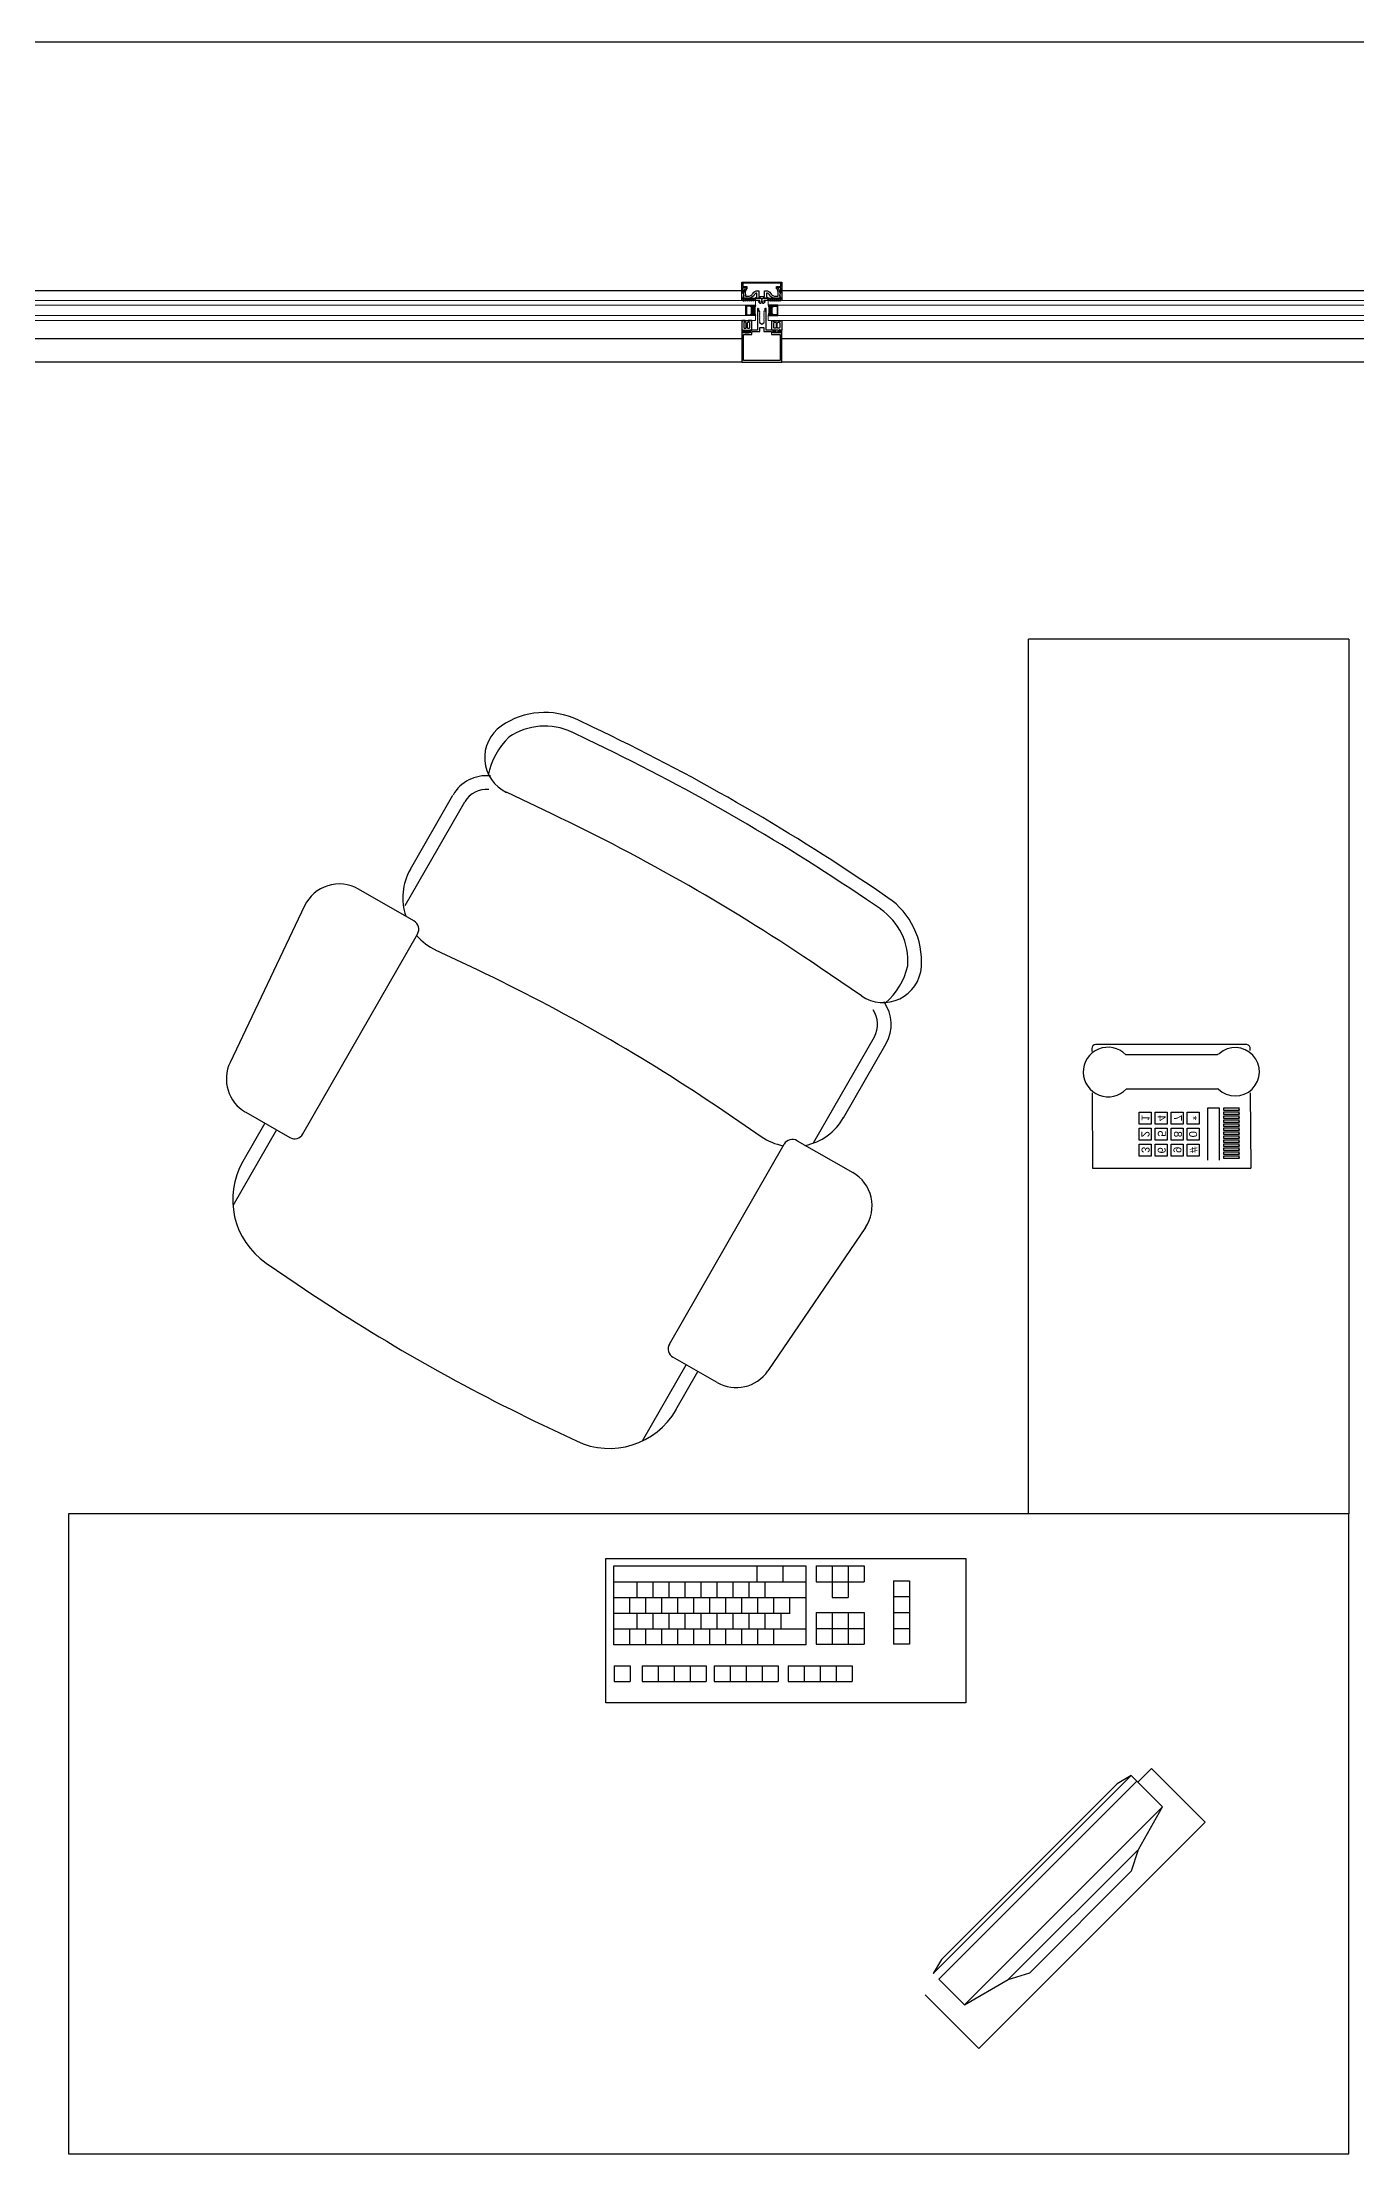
# Model space of a CAD drawing. Header units: centimetres. Extents: x 681015 to 688218, y 3995806 to 4004619.
# Drawn here: x 682836.6 to 683000.9, y 4003183.8 to 4003447.7 of the extents above; entities that cross this region are included whole.
import ezdxf
from ezdxf.enums import TextEntityAlignment as Align

# ---------------------------------------------------------------- set-up
doc = ezdxf.new("R2010")
doc.units = ezdxf.units.CM
doc.header["$LTSCALE"] = 100
doc.header["$MEASUREMENT"] = 0
doc.linetypes.add('DUZ', pattern=[500, 500])
doc.layers.get('0').update_dxf_attribs({"linetype": 'DUZ'})
for name, color, linetype in [('A-TEFRİŞ 2', 35, 'Continuous'), ('ALM', 113, 'Continuous'), ('DUV', 4, 'Continuous'), ('GOR1', 9, 'Continuous'), ('TARAMA', 54, 'Continuous')]:
    doc.layers.add(name, color=color, linetype=linetype)
doc.layers.add('CAM', color=151, linetype='Continuous', lineweight=15)
doc.styles.get("Standard").update_dxf_attribs({"font": 'arial.ttf'})

# ---------------------------------------------------------------- blocks, each defined once
blk = doc.blocks.new('A$C5FE96F92')
at = {"layer": 'TARAMA'}
h = blk.add_hatch(dxfattribs=at)
h.set_pattern_fill('DOTS', color=4, scale=0.2, style=0)
h.set_pattern_definition([(0, (790.05817, 737.7273), (0.15875, 0.3175), [0, -0.3175])])
edge = h.paths.add_edge_path()
edge.add_line((13, 6.1), (10.8, 4))
edge.add_line((10.8, 4), (2.1, 4))
edge.add_line((2.1, 4), (0, 6.1))
edge.add_line((0, 6.1), (0, 0))
edge.add_arc((6.5, -29.7), 30.4, 77.6638, 102.3361, ccw=False)
edge.add_line((13, 0), (13, 6.1))
at = {"layer": 'TARAMA', "color": 0}
blk.add_lwpolyline([(13, 12.1), (6.9, 12.1), (6.9, 11.1), (12, 11.1), (12, 6.5), (10.4, 5), (2.5, 5), (1, 6.5), (1, 11.1), (6.5, 11.1), (6.5, 12.1), (0, 12.1), (0, 6.1), (2.1, 4), (10.8, 4), (13, 6.1)], close=True, dxfattribs=at)
blk.add_lwpolyline([(13, 6.1), (10.8, 4), (2.1, 4), (0, 6.1), (0, 0, -0.108071), (13, 0)], format="xyb", close=True, dxfattribs=at)
blk = doc.blocks.new('A$C195C4F4A')
at = {"color": 0}
for points in [[(0, 15.4), (0.8, 15.4, -0.275602), (0.9, 15.3, -0.004194), (0.9, 15.3), (1.5, 14.5, 0.280116), (1.7, 14.4), (2.3, 14.4, 0.708972), (2.3, 14.6), (1.7, 15.1, -0.796856), (1.8, 15.4), (2.1, 15.4, -0.115115), (2.3, 15.3), (3.4, 14.5, 0.22004), (3.9, 14.4), (4, 14.4, 0.817314), (4.1, 14.7), (3.2, 15.1, -0.557577), (3.3, 15.4), (3.9, 15.4, -0.094678), (4.2, 15.3), (5.6, 14.9, 0.12718), (5.8, 14.9), (6.6, 14.9, 0.12718), (6.8, 14.9), (8.2, 15.3, -0.094678), (8.5, 15.4), (9.1, 15.4, -0.557577), (9.2, 15.1), (8.3, 14.7, 0.817314), (8.4, 14.4), (8.5, 14.4, 0.22004), (9, 14.5), (10.1, 15.3, -0.115115), (10.3, 15.4), (10.6, 15.4, -0.796856), (10.7, 15.1), (10.1, 14.6, 0.708972), (10.1, 14.4), (10.7, 14.4, 0.280116), (10.9, 14.5), (11.5, 15.3, -0.28012), (11.6, 15.4), (12.4, 15.4), (12.4, 3.4), (11.6, 3.4), (9.4, 3.8, 0.414214), (9.2, 3.6), (9.2, 2.1, 0.488737), (9.4, 2), (10.6, 2.3, -0.590166), (10.8, 2.1), (10.4, 1.5), (7.9, 0, -0.078055), (7.8, 0), (4.6, 0, -0.078055), (4.5, 0), (2, 1.5), (1.6, 2.1, -0.590166), (1.7, 2.3), (2.9, 2, 0.488737), (3.2, 2.1), (3.2, 3.6, 0.414214), (3, 3.8), (0.8, 3.4), (0, 3.4)], [(2.5, 6.6), (2.5, 12, -0.414214), (3.5, 13), (4.5, 13, -0.414214), (5.5, 12), (5.5, 6.6, -0.414214), (4.5, 5.6), (3.5, 5.6, -0.414214)], [(4.2, 2.7), (4.2, 1.6, 0.414214), (4.7, 1.1), (7.7, 1.1, 0.414214), (8.2, 1.6), (8.2, 2.7, 0.414214), (7.7, 3.2), (4.7, 3.2, 0.414214)], [(6.8, 6.6), (6.8, 12, -0.414214), (7.8, 13), (8.8, 13, -0.414214), (9.8, 12), (9.8, 6.6, -0.414214), (8.8, 5.6), (7.8, 5.6, -0.414214)]]:
    blk.add_lwpolyline(points, format="xyb", close=True, dxfattribs=at)

msp = doc.modelspace()

# ---------------------------------------------------------------- linework, layer by layer
msp.add_lwpolyline([(682926.19, 4003415.94), (682926.89, 4003415.94), (682926.89, 4003416.63), (682927.27, 4003416.63, -0.142905), (682927.73, 4003416.23, 0.157661), (682928.12, 4003415.95), (682928.54, 4003415.95, 0.459998), (682928.6, 4003416.01), (682928.6, 4003416.51), (682928.46, 4003416.9), (682928.39, 4003416.9), (682928.39, 4003417.05), (682928.57, 4003417.05), (682928.84, 4003416.29), (682928.84, 4003416.28), (682928.84, 4003416.27, 0.105867), (682928.78, 4003416.13, 0.126455), (682928.79, 4003416.01), (682928.89, 4003415.74), (682928.83, 4003415.74), (682928.82, 4003415.72), (682928.79, 4003415.76), (682928.76, 4003415.72), (682928.73, 4003415.76), (682928.7, 4003415.72), (682928.67, 4003415.76), (682928.64, 4003415.72), (682928.61, 4003415.76), (682928.58, 4003415.72), (682928.55, 4003415.76), (682928.52, 4003415.72), (682928.49, 4003415.76), (682928.46, 4003415.72), (682928.43, 4003415.76), (682928.4, 4003415.72), (682928.37, 4003415.76), (682928.34, 4003415.72), (682928.31, 4003415.76), (682928.28, 4003415.72), (682928.25, 4003415.76), (682928.22, 4003415.72), (682928.19, 4003415.76), (682928.17, 4003415.74), (682928.06, 4003415.74, -0.212081), (682927.55, 4003416.03, 0.116538), (682927.25, 4003416.35), (682927.14, 4003416.35), (682927.14, 4003415.89), (682927.14, 4003415.89, -0.797123), (682927.14, 4003415.89), (682927.14, 4003415.89), (682927.28, 4003415.79, -0.797123), (682927.27, 4003415.74), (682927.27, 4003415.74), (682927.27, 4003415.74), (682926.77, 4003415.74), (682926.77, 4003415.74), (682926.77, 4003415.74, 0.253164), (682926.68, 4003415.69, -0.253164), (682926.54, 4003415.62, -0.253164), (682926.41, 4003415.69, 0.253164), (682926.32, 4003415.74), (682926.32, 4003415.74), (682926.32, 4003415.74), (682925.81, 4003415.74), (682925.81, 4003415.74), (682925.81, 4003415.74, -0.797123), (682925.81, 4003415.79), (682925.94, 4003415.89), (682925.94, 4003415.89, -0.797123), (682925.94, 4003415.89), (682925.94, 4003415.89), (682925.94, 4003416.35), (682925.84, 4003416.35, 0.116538), (682925.54, 4003416.03, -0.212081), (682925.03, 4003415.74), (682924.91, 4003415.74), (682924.9, 4003415.76), (682924.87, 4003415.72), (682924.84, 4003415.76), (682924.81, 4003415.72), (682924.78, 4003415.76), (682924.75, 4003415.72), (682924.72, 4003415.76), (682924.69, 4003415.72), (682924.66, 4003415.76), (682924.63, 4003415.72), (682924.6, 4003415.76), (682924.57, 4003415.72), (682924.54, 4003415.76), (682924.51, 4003415.72), (682924.48, 4003415.76), (682924.45, 4003415.72), (682924.42, 4003415.76), (682924.39, 4003415.72), (682924.36, 4003415.76), (682924.33, 4003415.72), (682924.3, 4003415.76), (682924.27, 4003415.72), (682924.25, 4003415.74), (682924.2, 4003415.74), (682924.29, 4003416.01, 0.126455), (682924.31, 4003416.13, 0.105867), (682924.25, 4003416.27), (682924.24, 4003416.28), (682924.24, 4003416.29), (682924.52, 4003417.05), (682924.69, 4003417.05), (682924.69, 4003416.9), (682924.63, 4003416.9), (682924.48, 4003416.51), (682924.49, 4003416.01, 0.459998), (682924.55, 4003415.95), (682924.97, 4003415.95, 0.157661), (682925.36, 4003416.23, -0.142905), (682925.82, 4003416.63), (682926.19, 4003416.63), (682926.19, 4003415.94)], format="xyb")
msp.add_lwpolyline([(682926.68, 4003415.69, 0.253164), (682926.68, 4003415.69, -0.253164), (682926.76, 4003415.74), (682928.9, 4003415.74, -0.211017), (682928.91, 4003415.73, 0.38663), (682929.03, 4003415.72, -0.70801), (682929.04, 4003415.72), (682929.04, 4003415.44), (682928.99, 4003415.44), (682928.85, 4003415.54, 0.216707), (682928.77, 4003415.54, 0.471691), (682928.76, 4003415.51), (682928.88, 4003415.39, -0.340332), (682928.86, 4003415.36, -0.372354), (682928.85, 4003415.36), (682928.61, 4003415.54, 0.216707), (682928.52, 4003415.54, 0.471691), (682928.51, 4003415.51), (682928.63, 4003415.39, -0.340332), (682928.62, 4003415.36, -0.372354), (682928.6, 4003415.36), (682928.36, 4003415.54, 0.216707), (682928.28, 4003415.54, 0.471691), (682928.26, 4003415.52), (682928.38, 4003415.39, -0.340332), (682928.37, 4003415.36, -0.372354), (682928.36, 4003415.36), (682928.11, 4003415.54, 0.216707), (682928.03, 4003415.54, 0.471691), (682928.02, 4003415.52), (682928.14, 4003415.39, -0.340332), (682928.12, 4003415.36, -0.372354), (682928.11, 4003415.36), (682927.86, 4003415.54, 0.216707), (682927.78, 4003415.55, 0.471691), (682927.77, 4003415.52), (682927.89, 4003415.39, -0.340332), (682927.88, 4003415.36, -0.372354), (682927.86, 4003415.36), (682927.62, 4003415.54, 0.216707), (682927.53, 4003415.55, 0.471691), (682927.52, 4003415.52), (682927.64, 4003415.39, -0.340332), (682927.63, 4003415.36, -0.372354), (682927.61, 4003415.36), (682927.37, 4003415.54, 0.216707), (682927.29, 4003415.55, 0.471691), (682927.27, 4003415.52), (682927.27, 4003415.44), (682926.79, 4003415.44), (682926.79, 4003415.22), (682926.96, 4003415.29), (682926.93, 4003415.22), (682926.74, 4003415.04, -0.076659), (682926.73, 4003415.04), (682926.69, 4003415.04, -0.414214), (682926.67, 4003415.06), (682926.57, 4003415.41, 0.349501), (682926.57, 4003415.41, 0.796268), (682926.51, 4003415.41), (682926.41, 4003415.06, -0.414214), (682926.39, 4003415.04), (682926.35, 4003415.04, -0.076659), (682926.35, 4003415.04), (682926.16, 4003415.22), (682926.13, 4003415.29), (682926.29, 4003415.22), (682926.29, 4003415.44), (682925.81, 4003415.44), (682925.81, 4003415.52, 0.471691), (682925.8, 4003415.55, 0.216707), (682925.72, 4003415.54), (682925.47, 4003415.36, -0.372354), (682925.46, 4003415.36, -0.340332), (682925.44, 4003415.39), (682925.56, 4003415.52, 0.471691), (682925.55, 4003415.55, 0.216707), (682925.47, 4003415.54), (682925.22, 4003415.36, -0.372354), (682925.21, 4003415.36, -0.340332), (682925.2, 4003415.39), (682925.32, 4003415.52, 0.471691), (682925.3, 4003415.55, 0.216707), (682925.22, 4003415.54), (682924.98, 4003415.36, -0.372354), (682924.96, 4003415.36, -0.340332), (682924.95, 4003415.39), (682925.07, 4003415.52, 0.471691), (682925.06, 4003415.54, 0.216707), (682924.98, 4003415.54), (682924.73, 4003415.36, -0.372354), (682924.72, 4003415.36, -0.340332), (682924.7, 4003415.39), (682924.82, 4003415.52, 0.471691), (682924.81, 4003415.54, 0.216707), (682924.73, 4003415.54), (682924.48, 4003415.36, -0.372354), (682924.47, 4003415.36, -0.340332), (682924.45, 4003415.39), (682924.58, 4003415.51, 0.471691), (682924.56, 4003415.54, 0.216707), (682924.48, 4003415.54), (682924.24, 4003415.36, -0.372354), (682924.22, 4003415.36, -0.340332), (682924.21, 4003415.39), (682924.33, 4003415.51, 0.471691), (682924.32, 4003415.54, 0.216707), (682924.23, 4003415.54), (682924.09, 4003415.44), (682924.04, 4003415.44), (682924.04, 4003415.72, -0.70801), (682924.05, 4003415.72, 0.38663), (682924.18, 4003415.73, -0.211017), (682924.19, 4003415.74), (682926.32, 4003415.74, -0.253164), (682926.41, 4003415.69, 0.541002)], format="xyb", close=True)
at = {"layer": 'A-TEFRİŞ 2'}
for p, q in [((682999.89, 4003373.1), (682959.89, 4003373.1)), ((682959.89, 4003263.8), (682959.89, 4003373.1)), ((682999.89, 4003373.1), (682999.89, 4003263.8)), ((682904.72, 4003360.58), (682902.83, 4003361.48)), ((682905.45, 4003362.11), (682903.56, 4003363.01)), ((682882.63, 4003344.34), (682887.95, 4003353.62)), ((682900.29, 4003351.27), (682894.65, 4003353.96)), ((682881.99, 4003339.82), (682889.42, 4003352.77)), ((682883.08, 4003337.88), (682876.13, 4003341.87)), ((682941.36, 4003339.38), (682939.62, 4003340.56)), ((682942.31, 4003340.78), (682940.58, 4003341.96)), ((682869.4, 4003339.77), (682860.1, 4003320.21)), ((682869.2, 4003311.26), (682883.52, 4003336.25)), ((682891.02, 4003331.77), (682885.78, 4003334.25)), ((682938.99, 4003328.52), (682933.83, 4003332.04)), ((682933.02, 4003310.17), (682940.61, 4003323.41)), ((682936.76, 4003313.29), (682942.08, 4003322.57)), ((682967.77, 4003321.92), (682967.77, 4003321.55)), ((682972, 4003321.19), (682983.5, 4003321.19)), ((682983.69, 4003321.29), (682983.5, 4003321.19)), ((682972.1, 4003316.91), (682983.47, 4003316.91)), ((682983.6, 4003316.86), (682983.47, 4003316.91)), ((682862.05, 4003313.98), (682867.56, 4003310.82)), ((682926.46, 4003310.92), (682921.67, 4003314.18)), ((682983.72, 4003314.49), (682982.22, 4003314.49)), ((682982.22, 4003314.49), (682982.22, 4003307.99)), ((682983.72, 4003307.99), (682983.72, 4003314.49)), ((682984.22, 4003314.49), (682984.24, 4003314.24)), ((682986.22, 4003314.49), (682984.22, 4003314.49)), ((682984.22, 4003313.99), (682984.24, 4003313.74)), ((682986.22, 4003313.99), (682984.22, 4003313.99)), ((682984.24, 4003314.24), (682986.24, 4003314.24)), ((682984.24, 4003313.74), (682986.24, 4003313.74)), ((682986.24, 4003314.24), (682986.17, 4003314.53)), ((682986.24, 4003313.74), (682986.17, 4003314.03)), ((682865.91, 4003311.77), (682860.45, 4003302.26)), ((682864.43, 4003312.61), (682861.69, 4003307.83)), ((682984.22, 4003313.49), (682984.24, 4003313.24)), ((682986.22, 4003313.49), (682984.22, 4003313.49)), ((682984.22, 4003312.99), (682984.24, 4003312.74)), ((682986.22, 4003312.99), (682984.22, 4003312.99)), ((682984.22, 4003312.49), (682984.24, 4003312.24)), ((682986.22, 4003312.49), (682984.22, 4003312.49)), ((682984.22, 4003311.99), (682984.24, 4003311.74)), ((682986.22, 4003311.99), (682984.22, 4003311.99)), ((682984.22, 4003311.49), (682984.24, 4003311.24)), ((682986.22, 4003311.49), (682984.22, 4003311.49)), ((682984.22, 4003310.99), (682984.24, 4003310.74)), ((682986.22, 4003310.99), (682984.22, 4003310.99)), ((682984.24, 4003313.24), (682986.24, 4003313.24)), ((682984.24, 4003312.74), (682986.24, 4003312.74)), ((682984.24, 4003312.24), (682986.24, 4003312.24)), ((682984.24, 4003311.74), (682986.24, 4003311.74)), ((682984.24, 4003311.24), (682986.24, 4003311.24)), ((682986.24, 4003313.24), (682986.17, 4003313.53)), ((682986.24, 4003312.74), (682986.17, 4003313.03)), ((682986.24, 4003312.24), (682986.17, 4003312.53)), ((682986.24, 4003311.74), (682986.17, 4003312.03)), ((682986.24, 4003311.24), (682986.17, 4003311.53)), ((682986.24, 4003310.74), (682986.17, 4003311.03)), ((682915, 4003285), (682929.33, 4003309.98)), ((682930.96, 4003310.42), (682937.92, 4003306.43)), ((682984.22, 4003310.49), (682984.24, 4003310.24)), ((682986.22, 4003310.49), (682984.22, 4003310.49)), ((682986.22, 4003309.99), (682984.22, 4003309.99)), ((682984.22, 4003309.99), (682984.24, 4003309.74)), ((682984.22, 4003309.49), (682984.24, 4003309.24)), ((682986.22, 4003309.49), (682984.22, 4003309.49)), ((682984.22, 4003308.99), (682984.24, 4003308.74)), ((682986.22, 4003308.99), (682984.22, 4003308.99)), ((682984.22, 4003308.49), (682984.24, 4003308.24)), ((682986.22, 4003308.49), (682984.22, 4003308.49)), ((682984.24, 4003310.74), (682986.24, 4003310.74)), ((682984.24, 4003310.24), (682986.24, 4003310.24)), ((682984.24, 4003309.74), (682986.24, 4003309.74)), ((682984.24, 4003309.24), (682986.24, 4003309.24)), ((682984.24, 4003308.74), (682986.24, 4003308.74)), ((682986.24, 4003310.24), (682986.17, 4003310.53)), ((682986.24, 4003309.74), (682986.17, 4003310.03)), ((682986.24, 4003309.24), (682986.17, 4003309.53)), ((682986.24, 4003308.74), (682986.17, 4003309.03)), ((682986.24, 4003308.24), (682986.17, 4003308.53)), ((682967.87, 4003307), (682987.66, 4003307)), ((682984.24, 4003308.24), (682986.24, 4003308.24)), ((682939.5, 4003299.57), (682927.31, 4003281.66)), ((682864.62, 4003295.12), (682868.49, 4003292.49)), ((682911.64, 4003272.9), (682917.09, 4003282.41)), ((682920.95, 4003280.2), (682915.44, 4003283.36)), ((682915.82, 4003276.79), (682918.56, 4003281.57)), ((682899.15, 4003274.9), (682903.37, 4003272.89))]:
    msp.add_line(p, q, dxfattribs=at)
for points in [[(682987.06, 4003322.44), (682968.31, 4003322.44)], [(682987.56, 4003321.7), (682987.56, 4003321.94)], [(682967.81, 4003316.4), (682967.87, 4003307)], [(682987.59, 4003316.4), (682987.66, 4003307)], [(682975.22, 4003313.99), (682975.22, 4003312.49), (682973.72, 4003312.49), (682973.72, 4003313.99), (682975.22, 4003313.99)], [(682977.22, 4003313.99), (682977.22, 4003312.49), (682975.72, 4003312.49), (682975.72, 4003313.99), (682977.22, 4003313.99)], [(682979.22, 4003313.99), (682979.22, 4003312.49), (682977.72, 4003312.49), (682977.72, 4003313.99), (682979.22, 4003313.99)], [(682981.22, 4003313.99), (682981.22, 4003312.49), (682979.72, 4003312.49), (682979.72, 4003313.99), (682981.22, 4003313.99)], [(682975.22, 4003311.99), (682975.22, 4003310.49), (682973.72, 4003310.49), (682973.72, 4003311.99), (682975.22, 4003311.99)], [(682977.22, 4003311.99), (682977.22, 4003310.49), (682975.72, 4003310.49), (682975.72, 4003311.99), (682977.22, 4003311.99)], [(682979.22, 4003311.99), (682979.22, 4003310.49), (682977.72, 4003310.49), (682977.72, 4003311.99), (682979.22, 4003311.99)], [(682981.22, 4003311.99), (682981.22, 4003310.49), (682979.72, 4003310.49), (682979.72, 4003311.99), (682981.22, 4003311.99)], [(682975.22, 4003309.99), (682975.22, 4003308.49), (682973.72, 4003308.49), (682973.72, 4003309.99), (682975.22, 4003309.99)], [(682977.22, 4003309.99), (682977.22, 4003308.49), (682975.72, 4003308.49), (682975.72, 4003309.99), (682977.22, 4003309.99)], [(682979.22, 4003309.99), (682979.22, 4003308.49), (682977.72, 4003308.49), (682977.72, 4003309.99), (682979.22, 4003309.99)], [(682981.22, 4003309.99), (682981.22, 4003308.49), (682979.72, 4003308.49), (682979.72, 4003309.99), (682981.22, 4003309.99)], [(682839.89, 4003183.8), (682999.89, 4003183.8), (682999.89, 4003263.8), (682839.89, 4003263.8), (682839.89, 4003183.8)], [(682908.06, 4003257.28), (682925.97, 4003257.28)], [(682908.06, 4003255.3), (682908.06, 4003257.28)], [(682925.97, 4003257.28), (682929.23, 4003257.28)], [(682925.97, 4003255.3), (682925.97, 4003257.27)], [(682929.23, 4003257.28), (682932.06, 4003257.28)], [(682929.23, 4003255.3), (682929.23, 4003257.27)], [(682932.06, 4003257.28), (682932.06, 4003255.3)], [(682933.33, 4003257.28), (682935.33, 4003257.28)], [(682933.33, 4003257.28), (682933.33, 4003255.3)], [(682935.33, 4003257.28), (682937.32, 4003257.28)], [(682935.33, 4003257.28), (682935.33, 4003255.3)], [(682937.32, 4003257.28), (682939.32, 4003257.28)], [(682937.32, 4003257.28), (682937.32, 4003255.3)], [(682939.32, 4003257.28), (682939.32, 4003255.3)], [(682908.06, 4003255.3), (682910.96, 4003255.3)], [(682908.06, 4003253.33), (682908.06, 4003255.3)], [(682908.06, 4003253.33), (682910.06, 4003253.33)], [(682908.06, 4003251.36), (682908.06, 4003253.33)], [(682910.06, 4003253.33), (682910.06, 4003253.37)], [(682910.06, 4003253.33), (682910.96, 4003253.33)], [(682910.06, 4003251.4), (682910.06, 4003253.33)], [(682910.96, 4003255.3), (682910.96, 4003255.31)], [(682910.96, 4003255.3), (682912.96, 4003255.3)], [(682910.96, 4003253.33), (682910.96, 4003255.3)], [(682910.96, 4003253.33), (682912.06, 4003253.33)], [(682912.06, 4003253.33), (682912.06, 4003253.37)], [(682912.06, 4003253.33), (682912.96, 4003253.33)], [(682912.06, 4003251.4), (682912.06, 4003253.33)], [(682912.96, 4003255.3), (682912.96, 4003255.31)], [(682912.96, 4003255.3), (682914.96, 4003255.3)], [(682912.96, 4003253.33), (682912.96, 4003255.3)], [(682912.96, 4003253.33), (682914.06, 4003253.33)], [(682914.06, 4003253.33), (682914.96, 4003253.33)], [(682914.06, 4003251.4), (682914.06, 4003253.33)], [(682914.96, 4003255.3), (682914.96, 4003255.31)], [(682914.96, 4003255.3), (682916.96, 4003255.3)], [(682914.96, 4003253.33), (682914.96, 4003255.3)], [(682914.96, 4003253.33), (682916.06, 4003253.33)], [(682916.06, 4003253.33), (682916.96, 4003253.33)], [(682916.06, 4003251.4), (682916.06, 4003253.33)], [(682916.96, 4003255.3), (682916.96, 4003255.31)], [(682916.96, 4003255.3), (682918.96, 4003255.3)], [(682916.96, 4003253.33), (682916.96, 4003255.3)], [(682916.96, 4003253.33), (682918.06, 4003253.33)], [(682918.06, 4003253.33), (682918.96, 4003253.33)], [(682918.06, 4003251.4), (682918.06, 4003253.33)], [(682918.96, 4003255.3), (682918.96, 4003255.31)], [(682918.96, 4003253.33), (682918.96, 4003255.3)], [(682918.96, 4003255.3), (682920.96, 4003255.3)], [(682918.96, 4003253.33), (682920.06, 4003253.33)], [(682920.06, 4003253.33), (682920.96, 4003253.33)], [(682920.06, 4003251.4), (682920.06, 4003253.33)], [(682920.96, 4003255.3), (682920.96, 4003255.31)], [(682920.96, 4003255.3), (682922.96, 4003255.3)], [(682920.96, 4003253.33), (682920.96, 4003255.3)], [(682920.96, 4003253.33), (682922.06, 4003253.33)], [(682922.06, 4003253.33), (682922.96, 4003253.33)], [(682922.06, 4003251.4), (682922.06, 4003253.33)], [(682922.96, 4003255.3), (682922.96, 4003255.31)], [(682922.96, 4003255.3), (682924.96, 4003255.3)], [(682922.96, 4003253.33), (682922.96, 4003255.3)], [(682922.96, 4003253.33), (682924.06, 4003253.33)], [(682924.06, 4003253.33), (682924.96, 4003253.33)], [(682924.06, 4003251.4), (682924.06, 4003253.33)], [(682924.96, 4003255.3), (682924.96, 4003255.31)], [(682924.96, 4003255.3), (682925.97, 4003255.3)], [(682924.96, 4003253.33), (682924.96, 4003255.3)], [(682924.96, 4003253.33), (682926.06, 4003253.33)], [(682925.97, 4003255.29), (682925.97, 4003255.3)], [(682925.97, 4003255.3), (682926.96, 4003255.3)], [(682926.06, 4003253.33), (682926.96, 4003253.33)], [(682926.06, 4003251.4), (682926.06, 4003253.33)], [(682926.96, 4003255.3), (682926.96, 4003255.31)], [(682926.96, 4003255.3), (682929.23, 4003255.3)], [(682926.96, 4003253.33), (682926.96, 4003255.3)], [(682926.96, 4003253.33), (682928.06, 4003253.33)], [(682928.06, 4003253.33), (682930.06, 4003253.33)], [(682928.06, 4003251.4), (682928.06, 4003253.33)], [(682929.23, 4003255.3), (682932.06, 4003255.3)], [(682929.23, 4003255.29), (682929.23, 4003255.3)], [(682930.06, 4003253.33), (682932.06, 4003253.33)], [(682930.06, 4003251.36), (682930.06, 4003253.33)], [(682932.06, 4003255.3), (682932.06, 4003253.33)], [(682932.06, 4003253.33), (682932.06, 4003249.39)], [(682933.33, 4003255.3), (682935.33, 4003255.3)], [(682935.33, 4003255.3), (682937.32, 4003255.3)], [(682935.33, 4003255.3), (682935.33, 4003253.33)], [(682935.33, 4003253.33), (682937.32, 4003253.33)], [(682937.32, 4003255.3), (682939.32, 4003255.3)], [(682937.32, 4003255.3), (682937.32, 4003253.33)], [(682943, 4003255.43), (682945.02, 4003255.43), (682945.02, 4003247.5), (682943, 4003247.5)], [(682943, 4003255.43), (682943, 4003253.46)], [(682943, 4003253.46), (682945, 4003253.46)], [(682943, 4003253.46), (682943, 4003251.49)], [(682908.06, 4003249.39), (682908.06, 4003251.36)], [(682908.06, 4003251.36), (682910.96, 4003251.36)], [(682910.96, 4003251.36), (682910.96, 4003251.4)], [(682910.96, 4003251.36), (682912.96, 4003251.36)], [(682910.96, 4003249.42), (682910.96, 4003251.36)], [(682912.96, 4003251.36), (682914.96, 4003251.36)], [(682912.96, 4003249.42), (682912.96, 4003251.36)], [(682914.96, 4003251.36), (682916.96, 4003251.36)], [(682914.96, 4003249.42), (682914.96, 4003251.36)], [(682916.96, 4003251.36), (682918.96, 4003251.36)], [(682916.96, 4003249.42), (682916.96, 4003251.36)], [(682918.96, 4003251.36), (682920.96, 4003251.36)], [(682918.96, 4003249.42), (682918.96, 4003251.36)], [(682920.96, 4003251.36), (682922.96, 4003251.36)], [(682920.96, 4003249.42), (682920.96, 4003251.36)], [(682922.96, 4003251.36), (682924.96, 4003251.36)], [(682922.96, 4003249.42), (682922.96, 4003251.36)], [(682924.96, 4003251.36), (682926.96, 4003251.36)], [(682924.96, 4003249.42), (682924.96, 4003251.36)], [(682926.96, 4003251.36), (682928.96, 4003251.36)], [(682926.96, 4003249.42), (682926.96, 4003251.36)], [(682928.96, 4003251.36), (682930.06, 4003251.36)], [(682928.96, 4003249.42), (682928.96, 4003251.36)], [(682930.06, 4003251.36), (682930.08, 4003251.36)], [(682933.32, 4003251.45), (682935.32, 4003251.45)], [(682933.32, 4003251.45), (682933.32, 4003249.47)], [(682935.32, 4003251.45), (682937.32, 4003251.45)], [(682935.32, 4003251.45), (682935.32, 4003249.47)], [(682937.32, 4003251.45), (682939.32, 4003251.45)], [(682937.32, 4003251.45), (682937.32, 4003249.47)], [(682939.32, 4003251.45), (682939.32, 4003249.47)], [(682943, 4003251.45), (682945, 4003251.45)], [(682943, 4003251.45), (682943, 4003249.47)], [(682908.06, 4003249.39), (682910.06, 4003249.39)], [(682908.06, 4003247.41), (682908.06, 4003249.39)], [(682910.06, 4003247.41), (682910.06, 4003249.39)], [(682910.06, 4003249.39), (682912.06, 4003249.39)], [(682912.06, 4003249.39), (682914.06, 4003249.39)], [(682912.06, 4003247.41), (682912.06, 4003249.39)], [(682914.06, 4003249.39), (682916.06, 4003249.39)], [(682914.06, 4003247.41), (682914.06, 4003249.39)], [(682916.06, 4003249.39), (682918.06, 4003249.39)], [(682916.06, 4003247.41), (682916.06, 4003249.39)], [(682918.06, 4003249.39), (682920.06, 4003249.39)], [(682918.06, 4003247.41), (682918.06, 4003249.39)], [(682920.06, 4003249.39), (682922.06, 4003249.39)], [(682920.06, 4003247.41), (682920.06, 4003249.39)], [(682922.06, 4003249.39), (682924.06, 4003249.39)], [(682922.06, 4003247.41), (682922.06, 4003249.39)], [(682924.06, 4003249.39), (682926.06, 4003249.39)], [(682924.06, 4003247.41), (682924.06, 4003249.39)], [(682926.06, 4003249.39), (682928.06, 4003249.39)], [(682926.06, 4003247.41), (682926.06, 4003249.39)], [(682928.06, 4003249.39), (682932.06, 4003249.39)], [(682928.06, 4003247.41), (682928.06, 4003249.39)], [(682932.06, 4003249.39), (682932.06, 4003247.41)], [(682933.32, 4003249.47), (682935.32, 4003249.47)], [(682933.32, 4003249.47), (682933.32, 4003247.5)], [(682935.32, 4003249.47), (682935.32, 4003247.5)], [(682935.32, 4003249.47), (682937.32, 4003249.47)], [(682937.32, 4003249.47), (682939.32, 4003249.47)], [(682937.32, 4003249.47), (682937.32, 4003247.5)], [(682939.32, 4003249.47), (682939.32, 4003247.5)], [(682943, 4003249.47), (682945, 4003249.47)], [(682943, 4003249.47), (682943, 4003247.5)], [(682910.06, 4003247.41), (682908.06, 4003247.41)], [(682912.06, 4003247.41), (682910.06, 4003247.41)], [(682914.06, 4003247.41), (682912.06, 4003247.41)], [(682916.06, 4003247.41), (682914.06, 4003247.41)], [(682918.06, 4003247.41), (682916.06, 4003247.41)], [(682920.06, 4003247.41), (682918.06, 4003247.41)], [(682922.06, 4003247.41), (682920.06, 4003247.41)], [(682924.06, 4003247.41), (682922.06, 4003247.41)], [(682926.06, 4003247.41), (682924.06, 4003247.41)], [(682928.06, 4003247.41), (682926.06, 4003247.41)], [(682932.06, 4003247.41), (682928.06, 4003247.41)], [(682933.32, 4003247.5), (682935.32, 4003247.5)], [(682935.32, 4003247.5), (682937.32, 4003247.5)], [(682937.32, 4003247.5), (682939.32, 4003247.5)], [(682908.08, 4003244.78), (682908.08, 4003242.81)], [(682908.08, 4003244.78), (682910.08, 4003244.78)], [(682908.08, 4003242.81), (682910.08, 4003242.81)], [(682910.08, 4003244.78), (682910.08, 4003242.81)], [(682911.58, 4003244.78), (682913.58, 4003244.78)], [(682911.58, 4003244.78), (682911.58, 4003242.81)], [(682911.58, 4003242.81), (682913.58, 4003242.81)], [(682913.58, 4003244.78), (682913.58, 4003242.81)], [(682913.58, 4003244.78), (682915.58, 4003244.78)], [(682913.58, 4003242.81), (682915.58, 4003242.81)], [(682915.58, 4003244.78), (682915.58, 4003242.81)], [(682915.58, 4003244.78), (682917.58, 4003244.78)], [(682915.58, 4003242.81), (682917.58, 4003242.81)], [(682917.58, 4003244.78), (682917.58, 4003242.81)], [(682917.58, 4003244.78), (682919.58, 4003244.78)], [(682917.58, 4003242.81), (682919.58, 4003242.81)], [(682919.58, 4003244.78), (682919.58, 4003242.81)], [(682920.61, 4003244.78), (682922.61, 4003244.78)], [(682920.61, 4003244.78), (682920.61, 4003242.81)], [(682920.61, 4003242.81), (682922.61, 4003242.81)], [(682922.61, 4003244.78), (682924.61, 4003244.78)], [(682922.61, 4003244.78), (682922.61, 4003242.81)], [(682922.61, 4003242.81), (682924.61, 4003242.81)], [(682924.61, 4003244.78), (682926.61, 4003244.78)], [(682924.61, 4003244.78), (682924.61, 4003242.81)], [(682924.61, 4003242.81), (682926.61, 4003242.81)], [(682926.61, 4003244.78), (682928.61, 4003244.78)], [(682926.61, 4003244.78), (682926.61, 4003242.81)], [(682926.61, 4003242.81), (682928.61, 4003242.81)], [(682928.61, 4003244.78), (682928.61, 4003242.81)], [(682929.83, 4003244.78), (682931.83, 4003244.78)], [(682929.83, 4003244.78), (682929.83, 4003242.81)], [(682929.83, 4003242.81), (682931.83, 4003242.81)], [(682931.83, 4003244.78), (682933.83, 4003244.78)], [(682931.83, 4003244.78), (682931.83, 4003242.81)], [(682931.83, 4003242.81), (682933.83, 4003242.81)], [(682933.83, 4003244.78), (682935.83, 4003244.78)], [(682933.83, 4003244.78), (682933.83, 4003242.81)], [(682933.83, 4003242.81), (682935.83, 4003242.81)], [(682935.83, 4003244.78), (682937.83, 4003244.78)], [(682935.83, 4003244.78), (682935.83, 4003242.81)], [(682935.83, 4003242.81), (682937.83, 4003242.81)], [(682937.83, 4003244.78), (682937.83, 4003242.81)], [(682973.54, 4003230.25), (682975.23, 4003231.95), (682981.93, 4003225.24), (682953.65, 4003196.96), (682946.95, 4003203.66)], [(682973.42, 4003230.38), (682972.71, 4003231.08), (682970.94, 4003230.02), (682949.02, 4003208.1), (682947.96, 4003206.33)], [(682972.71, 4003231.08), (682947.96, 4003206.33)], [(682948.67, 4003205.63), (682951.86, 4003202.43), (682957.34, 4003205.57), (682960.03, 4003206.42), (682972.76, 4003219.15), (682973.6, 4003221.83), (682976.61, 4003227.18), (682973.42, 4003230.38)], [(682948.67, 4003205.63), (682973.42, 4003230.38)], [(682976.61, 4003227.18), (682951.86, 4003202.43)], [(682957.34, 4003205.57), (682973.48, 4003221.7)], [(682973.48, 4003221.7), (682973.6, 4003221.83)], [(682960.03, 4003206.42), (682972.76, 4003219.15)]]:
    msp.add_lwpolyline(points, dxfattribs=at)
msp.add_lwpolyline([(682952.06, 4003240.18), (682907.06, 4003240.18), (682907.06, 4003258.18), (682952.06, 4003258.18)], close=True, dxfattribs=at)
for centre, radius, start, end in [((682899.43, 4003354.34), 9.6, 64.5627, 124.5627), ((682896.71, 4003358.29), 4.8, 124.5627, 244.5627), ((682899.43, 4003354.34), 7.9, 64.5627, 124.5627), ((682792.05, 4003123.7), 264, 55.7653, 64.5627), ((682901.03, 4003354.45), 8.82, 133.5495, 169.1335), ((682792.05, 4003123.7), 262.3, 55.7653, 64.5627), ((682892.12, 4003351.23), 4.8, 83.8963, 150.164), ((682892.12, 4003351.23), 3.1, 83.8963, 150.164), ((682792.05, 4003123.7), 252, 55.7653, 64.5627), ((682888.88, 4003340.76), 7.2, 150.164, 198.571), ((682873.74, 4003337.71), 4.8, 60.164, 154.5627), ((682936.91, 4003332.85), 9.6, 355.7653, 55.7653), ((682882.48, 4003336.84), 1.2, 330.164, 60.164), ((682936.91, 4003332.85), 7.9, 355.7653, 55.7653), ((682888.88, 4003340.76), 7.2, 220.6149, 244.5627), ((682941.7, 4003332.49), 4.8, 235.7653, 355.7653), ((682936.2, 4003334.28), 8.82, 311.1945, 346.7784), ((682792.05, 4003123.7), 230.4, 55.7653, 64.5627), ((682937.92, 4003324.96), 3.1, 330.164, 35.5982), ((682937.92, 4003324.96), 4.8, 330.164, 35.5982), ((682969.81, 4003319), 3.1, 44.2578, 317.5704), ((682968.31, 4003321.91), 0.537, 91.263, 178.7281), ((682985.7, 4003319.03), 3.02, 225.9962, 131.5725), ((682987.07, 4003321.95), 0.499, 0.3082, 90.3697), ((682864.43, 4003318.15), 4.8, 154.5627, 240.164), ((682985.7, 4003319.03), 3.02, 223.8665, 223.8668), ((682985.7, 4003319.03), 3.02, 224.6223, 224.6357), ((682868.15, 4003311.86), 1.2, 240.164, 330.164), ((682930.52, 4003316.88), 7.2, 235.7653, 259.6848), ((682930.52, 4003316.88), 7.2, 281.3853, 330.164), ((682930.37, 4003309.38), 1.2, 60.164, 150.164), ((682870.02, 4003303.06), 9.6, 150.164, 235.7653), ((682935.53, 4003302.27), 4.8, 325.7653, 60.164), ((682998.11, 4003482.97), 230.4, 235.7653, 244.5627), ((682916.04, 4003284.4), 1.2, 150.164, 240.164), ((682923.34, 4003284.36), 4.8, 240.164, 325.7653), ((682907.5, 4003281.56), 9.6, 244.5627, 330.164)]:
    msp.add_arc(centre, radius, start, end, dxfattribs=at)
at = {"layer": 'ALM'}
for points in [[(682924.16, 4003417.59), (682924.16, 4003417.59), (682924.16, 4003417.19), (682924.69, 4003417.19), (682924.69, 4003417.07), (682924.16, 4003417.07), (682924.16, 4003416.37), (682924.26, 4003416.2, -0.221695), (682924.28, 4003416), (682924.21, 4003415.76, -0.760324), (682924.04, 4003415.78), (682924.04, 4003417.71), (682924.04, 4003417.71), (682929.04, 4003417.71), (682929.04, 4003415.78, -0.760324), (682928.87, 4003415.76), (682928.81, 4003416, -0.221695), (682928.82, 4003416.2), (682928.92, 4003416.37), (682928.92, 4003417.07), (682928.39, 4003417.07), (682928.39, 4003417.19), (682928.92, 4003417.19), (682928.92, 4003417.59)], [(682926.29, 4003413.02), (682926.26, 4003413.06), (682926.29, 4003413.09), (682926.26, 4003413.13), (682926.29, 4003413.16), (682926.26, 4003413.2), (682926.29, 4003413.23), (682926.26, 4003413.27), (682926.29, 4003413.3), (682926.26, 4003413.34), (682926.29, 4003413.37), (682926.26, 4003413.41), (682926.29, 4003413.44), (682926.26, 4003413.48), (682926.29, 4003413.51), (682926.26, 4003413.55), (682926.29, 4003413.58), (682926.26, 4003413.62), (682926.29, 4003413.65), (682926.26, 4003413.69), (682926.29, 4003413.72), (682926.26, 4003413.76), (682926.29, 4003413.79), (682926.26, 4003413.83), (682926.29, 4003413.86), (682926.26, 4003413.9), (682926.29, 4003413.93), (682926.26, 4003413.97), (682926.29, 4003414), (682926.26, 4003414.04), (682926.29, 4003414.07, 0.361254), (682926.27, 4003414.09), (682926.12, 4003414.09), (682926.12, 4003414.32), (682926.17, 4003414.32, 0.668179), (682926.19, 4003414.36), (682926.11, 4003414.44), (682925.99, 4003414.44), (682925.99, 4003411.74), (682925.08, 4003411.74), (682924.99, 4003411.66), (682924.99, 4003411.65, 0.414214), (682925.02, 4003411.62), (682925.11, 4003411.62), (682925.11, 4003411.37), (682924.17, 4003411.37), (682924.17, 4003411.62), (682924.27, 4003411.62, 0.414214), (682924.29, 4003411.65), (682924.29, 4003411.66), (682924.21, 4003411.74), (682924.04, 4003411.74), (682924.04, 4003407.71), (682929.04, 4003407.71), (682929.04, 4003411.74), (682928.88, 4003411.74), (682928.79, 4003411.66), (682928.79, 4003411.65, 0.414214), (682928.82, 4003411.62), (682928.91, 4003411.62), (682928.91, 4003411.37), (682927.97, 4003411.37), (682927.97, 4003411.62), (682928.07, 4003411.62, 0.414214), (682928.09, 4003411.65), (682928.09, 4003411.66), (682928.01, 4003411.74), (682927.09, 4003411.74), (682927.09, 4003414.44), (682926.98, 4003414.44), (682926.9, 4003414.36, 0.668179), (682926.92, 4003414.32), (682926.96, 4003414.32), (682926.96, 4003414.09), (682926.85, 4003414.09), (682926.79, 4003414.04), (682926.83, 4003414), (682926.79, 4003413.97), (682926.83, 4003413.93), (682926.79, 4003413.9), (682926.83, 4003413.86), (682926.79, 4003413.83), (682926.83, 4003413.79), (682926.79, 4003413.76), (682926.83, 4003413.72), (682926.79, 4003413.69), (682926.83, 4003413.65), (682926.79, 4003413.62), (682926.83, 4003413.58), (682926.79, 4003413.55), (682926.83, 4003413.51), (682926.79, 4003413.48), (682926.83, 4003413.44), (682926.79, 4003413.41), (682926.83, 4003413.37), (682926.79, 4003413.34), (682926.83, 4003413.3), (682926.79, 4003413.27), (682926.83, 4003413.23), (682926.79, 4003413.2), (682926.83, 4003413.16), (682926.79, 4003413.13), (682926.83, 4003413.09), (682926.79, 4003413.06), (682926.83, 4003413.02), (682926.79, 4003412.99), (682926.83, 4003412.95), (682926.79, 4003412.92), (682926.83, 4003412.88), (682926.79, 4003412.85), (682926.83, 4003412.81), (682926.79, 4003412.78), (682926.83, 4003412.74), (682926.79, 4003412.71), (682926.83, 4003412.67), (682926.79, 4003412.64), (682926.83, 4003412.6), (682926.81, 4003412.58), (682926.58, 4003412.45, -0.267949), (682926.51, 4003412.45), (682926.28, 4003412.58), (682926.29, 4003412.6), (682926.26, 4003412.64), (682926.29, 4003412.67), (682926.26, 4003412.71), (682926.29, 4003412.74), (682926.26, 4003412.78), (682926.29, 4003412.81), (682926.26, 4003412.85), (682926.29, 4003412.88), (682926.26, 4003412.92), (682926.29, 4003412.95), (682926.26, 4003412.99)], [(682924.24, 4003411.17), (682925.31, 4003411.17), (682925.31, 4003411.54), (682926.29, 4003411.54), (682926.29, 4003412.04), (682926.79, 4003412.04), (682926.79, 4003411.54), (682927.77, 4003411.54), (682927.77, 4003411.17), (682928.84, 4003411.17), (682928.84, 4003411.17, 1), (682928.84, 4003411.17), (682928.84, 4003407.91, 1), (682928.84, 4003407.91), (682928.84, 4003407.91), (682924.24, 4003407.91), (682924.24, 4003407.91, 1), (682924.24, 4003407.91), (682924.24, 4003411.17, 1), (682924.24, 4003411.17)]]:
    msp.add_lwpolyline(points, format="xyb", close=True, dxfattribs=at)
at = {"layer": 'CAM', "lineweight": 20}
for points in [[(682827.35, 4003414.84), (682827.35, 4003415.44), (682925.64, 4003415.44, -0.414498), (682925.74, 4003415.35), (682925.74, 4003414.84), (682827.35, 4003414.84)], [(682927.35, 4003414.84), (682927.35, 4003415.44), (683025.64, 4003415.44, -0.414498), (683025.74, 4003415.35), (683025.74, 4003414.84), (682927.35, 4003414.84)]]:
    msp.add_lwpolyline(points, format="xyb", dxfattribs=at)
for points in [[(682827.35, 4003412.94), (682827.35, 4003413.54), (682925.74, 4003413.54), (682925.74, 4003412.94), (682827.35, 4003412.94)], [(682927.35, 4003412.94), (682927.35, 4003413.54), (683025.74, 4003413.54), (683025.74, 4003412.94), (682927.35, 4003412.94)]]:
    msp.add_lwpolyline(points, dxfattribs=at)
at = {"layer": 'DUV'}
msp.add_line((685029.04, 4003447.71), (682674.04, 4003447.71), dxfattribs=at)
at = {"layer": 'GOR1'}
for p, q in [((682924.04, 4003416.64), (682829.04, 4003416.64)), ((683024.04, 4003416.64), (682929.04, 4003416.64)), ((682829.04, 4003410.68), (682924.04, 4003410.68)), ((682929.04, 4003410.68), (683024.04, 4003410.68)), ((682924.04, 4003407.71), (682829.04, 4003407.71)), ((683024.04, 4003407.71), (682929.04, 4003407.71))]:
    msp.add_line(p, q, dxfattribs=at)

# ---------------------------------------------------------------- block references
at = {"yscale": 0.1000000005587935}
for p, xscale, zscale, rotation in [((682925.74, 4003414.84), -0.1000000005587935, 0.1, 89.99999999999912), ((682927.35, 4003414.84), 0.1000000005587935, 0.1000000005587935, 270)]:
    msp.add_blockref('A$C5FE96F92', p, dxfattribs=dict(at, xscale=xscale, zscale=zscale, rotation=rotation))
at = {"linetype": 'ByBlock', "yscale": 0.1000000005587935}
for p, xscale, zscale in [((682925.28, 4003411.4), -0.1000000005587935, 0.1), ((682927.8, 4003411.4), 0.1000000005587935, 0.1000000005587935)]:
    msp.add_blockref('A$C195C4F4A', p, dxfattribs=dict(at, xscale=xscale, zscale=zscale))

# ---------------------------------------------------------------- texts
at = {"layer": 'A-TEFRİŞ 2', "text_generation_flag": 4}
for s, p in [('1', (682974.5, 4003313.25)), ('4', (682976.52, 4003313.25)), ('7', (682978.55, 4003313.25)), ('2', (682974.5, 4003311.23)), ('5', (682976.52, 4003311.3)), ('8', (682978.55, 4003311.23)), ('0', (682980.44, 4003311.23)), ('*', (682980.44, 4003313.25)), ('3', (682974.5, 4003309.27)), ('6', (682976.52, 4003309.21)), ('9', (682978.48, 4003309.27)), ('#', (682980.51, 4003309.27))]:
    msp.add_text(s, height=1, rotation=90, dxfattribs=at).set_placement(p, align=Align.MIDDLE)

doc.saveas('drawing.dxf')
